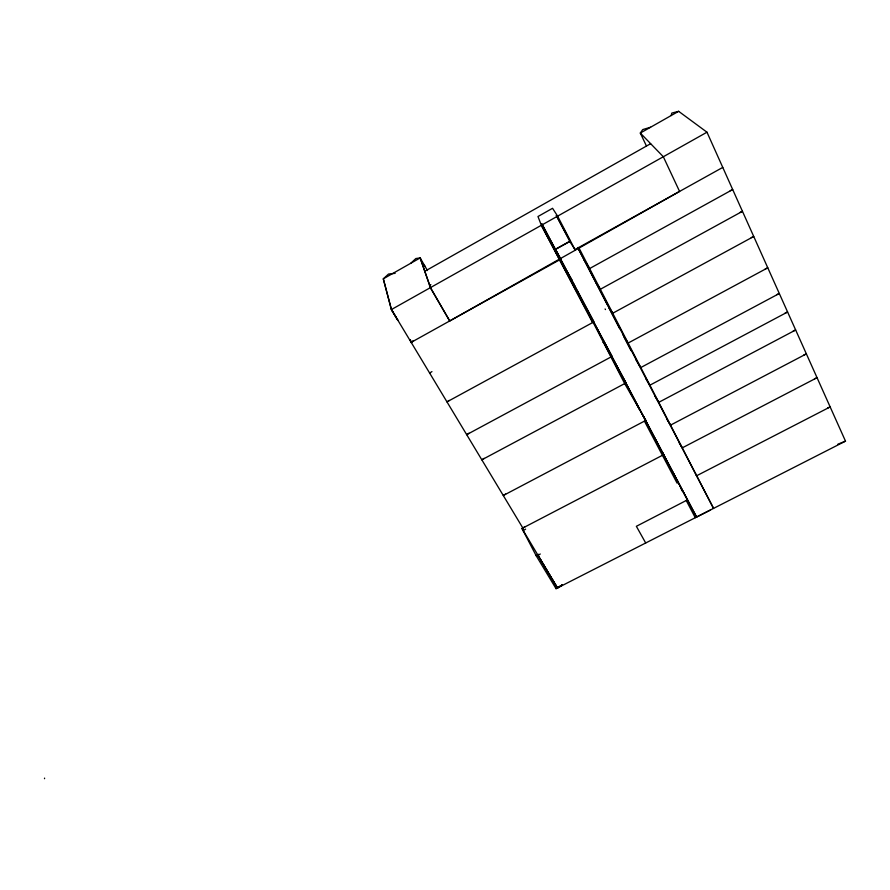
<?xml version="1.0" encoding="UTF-8"?>
<svg xmlns="http://www.w3.org/2000/svg" width="890" height="890" viewBox="0 0 890 890"><rect width="100%" height="100%" fill="white"/><g stroke="black" fill="none" stroke-linecap="round" stroke-linejoin="round"><path stroke-width="1.33" d="M44.5 778.683L44.6 778.116M671.16 115.555L671.783 113.075L678.636 111.317L706.983 132.21L845.5 441.14L556.061 588.679L536.192 555.749L521.985 528.46L663.773 454.612L662.16 451.82M410.257 339.802L411.002 342.483L413.383 340.915M410.902 263.173L415.841 258.534L420.158 257.933L427.467 270.56M395.16 273.341L388.541 274.031L383.301 278.837L391.455 309.587L522.842 528.015L523.153 530.707L525.623 529.127M429.47 285.434L430.86 284.644M413.472 340.926L411.002 342.483M429.603 373.099L431.95 371.608M449.272 400.422L446.936 401.902L593.975 321.835L541.81 223.813L573.85 284.477M469.019 433.196L466.66 434.676L612.131 356.367L593.674 322.425M484.149 458.35L481.801 459.83L626.059 382.856L611.508 356.334M505.631 494.028L503.284 495.507L645.795 420.414L624.68 383.59L593.096 322.314M540.274 554.003L537.916 555.471L557.485 587.956L562.18 585.053M525.189 526.546L522.842 528.015L523.287 530.629L557.485 587.956M538.55 554.281L536.192 555.749L537.783 554.926L557.318 588.034L562.035 585.153M556.061 588.679L561.935 585.053M556.361 215.636L570.112 241.101L555.249 249.356L696.592 517.034L710.075 510.193M650.568 127.237L642.725 129.573L640.322 133.055L663.328 156.751L679.571 191.428L449.717 320.956L430.471 287.648L420.158 257.933L383.301 278.837L391.389 309.62L397.786 320.244L391.444 309.531L706.983 132.21M678.636 111.317L640.322 133.055L646.396 145.904M424.797 271.283L650.646 143.691M556.094 253.294L557.529 252.493M722.769 167.409L574.962 249.601L569.678 241.301M570.512 280.684L571.936 279.905L567.631 272.707M555.327 249.489L569.8 241.502M576.598 292.254L578.01 291.475M603.019 342.439L604.41 341.682M730.189 190.727L732.693 189.548L589.636 268.546L584.163 260.025M739.946 212.488L742.449 211.319L600.35 289.272L595.566 281.774M751.227 237.652L753.741 236.484L612.732 313.236L607.002 304.18L577.844 247.787M765.244 268.947L767.781 267.801L628.129 343.051L622.911 334.718M776.77 294.635L779.306 293.5L640.789 367.548L636.061 359.961M785.058 313.124L787.594 312.012L649.9 385.192L645.617 378.272M793.135 331.102L795.66 329.99L658.756 402.336L654.662 395.694M803.837 354.976L806.373 353.886L670.537 425.131L666.977 419.335M814.506 378.773L817.053 377.694L682.274 447.848L679.27 442.931M827.611 407.987L830.159 406.93L696.681 475.738L695.769 474.248M837.802 444.255L845.5 441.14M429.57 285.367L430.471 287.648L420.158 257.933M422.828 264.33L424.819 265.977M605.089 308.975L605.456 309.575M550.865 242.058L555.749 250.201M555.927 250.657L560.978 259.068L411.136 342.405L410.357 339.702M523.287 530.629L521.985 528.46M572.76 282.664L574.706 285.913M537.638 555.004L557.34 588.067M643.403 416.309L645.795 420.414M449.717 320.956L430.337 287.626M657.621 444.01L660.247 448.538M674.486 476.139L672.084 471.522L674.765 476.15M677.446 480.778L678.38 482.391L677.045 483.07L644.438 421.126M575.274 250.201L557.63 216.17L552.557 208.293L537.972 216.515L541.365 225.315L593.007 322.358M603.542 342.161L625.381 383.223M645.317 420.67L696.592 517.034M682.385 491.28L680.461 487.453M590.192 315.461L687.458 499.88L636.361 526.302L645.695 542.978M625.325 382.6L639.821 410.168M645.539 421.048L653.171 435.555M654.439 437.969L659.501 447.603M663.284 454.779L667.055 461.955M672.084 471.522L674.019 475.193M541.365 225.315L592.573 322.603M686.235 500.514L695.29 517.724M556.339 215.547L570.212 242.147M577.755 247.554L713.546 508.39L578.756 247.487M608.905 307.862L619.696 328.744M624.124 337.288L631.01 350.616"/></g></svg>
